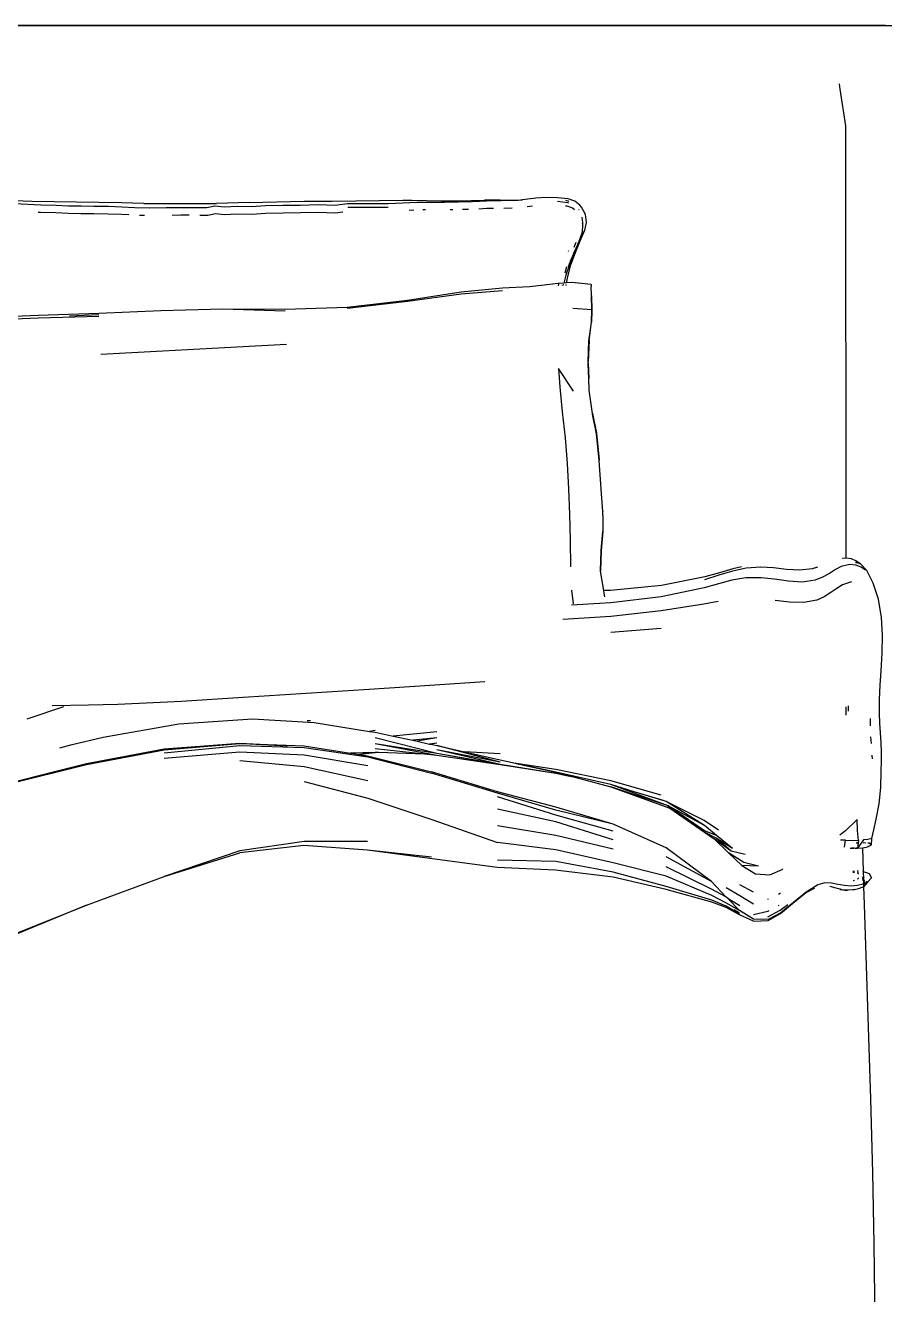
# Model space of a CAD drawing. Header units: millimetres. Extents: x -41292 to 298682, y -22072 to 33155.
# Drawn here: x 25744 to 26438, y -9526 to -8499 of the extents above; entities that cross this region are included whole.
import ezdxf

# ---------------------------------------------------------------- set-up
doc = ezdxf.new("R2010")
doc.units = ezdxf.units.MM
doc.layers.add('벽1', color=2, linetype='Continuous')

# ---------------------------------------------------------------- blocks, each defined once
blk = doc.blocks.new('rmfnasesx')
for p, q in [((53902.4, 7013), (52813.4, 7013)), ((53864.9, 6965.6), (53865.6, 6961.5)), ((53865.6, 6961.5), (53870.2, 6931.6)), ((53870.2, 6931.6), (53870.3, 6582)), ((53212.1, 6870.5), (53198.2, 6871)), ((53432.4, 6870.8), (53454.9, 6870.9)), ((53454.9, 6870.9), (53512.1, 6871.7)), ((53512.1, 6871.7), (53519.3, 6871.6)), ((53519.3, 6871.6), (53543.1, 6871.1)), ((53543.1, 6871.1), (53556.7, 6871.1)), ((53556.7, 6871.1), (53578.2, 6871.6)), ((53579.8, 6870.9), (53568.5, 6870.2)), ((53590.9, 6871.6), (53578.2, 6871.6)), ((53591.5, 6871), (53579.8, 6870.9)), ((53590.9, 6871.6), (53603.5, 6871.7)), ((53605.4, 6871.4), (53591.5, 6871)), ((53603.5, 6871.7), (53608.8, 6871.9)), ((53608.8, 6871.9), (53605.4, 6871.4)), ((53619.8, 6873.3), (53608.8, 6871.9)), ((53628.1, 6873.8), (53619.8, 6873.3)), ((53637.1, 6873.6), (53628.1, 6873.8)), ((53645.9, 6872.6), (53637.1, 6873.6)), ((53643.6, 6871.7), (53646.3, 6870.9)), ((53651.3, 6870.8), (53645.9, 6872.6)), ((53219.3, 6867.6), (53198, 6868.6)), ((53266.4, 6869.8), (53212.1, 6870.5)), ((53217.2, 6861.8), (53219.1, 6861.8)), ((53219.1, 6861.8), (53231.6, 6861.5)), ((53231.8, 6867.3), (53219.3, 6867.6)), ((53231.6, 6861.5), (53241.5, 6861)), ((53241.7, 6866.8), (53231.8, 6867.3)), ((53241.5, 6861), (53251.8, 6860.7)), ((53251.9, 6866.6), (53241.7, 6866.8)), ((53251.8, 6860.7), (53262.3, 6860.7)), ((53262.3, 6866.5), (53251.9, 6866.6)), ((53274, 6866.4), (53262.3, 6866.5)), ((53262.3, 6860.7), (53273.9, 6860.6)), ((53284.9, 6869.4), (53266.4, 6869.8)), ((53273.9, 6860.6), (53284.5, 6860.2)), ((53284.8, 6866), (53274, 6866.4)), ((53295.5, 6865.4), (53284.8, 6866)), ((53302.6, 6868.8), (53284.9, 6869.4)), ((53307.4, 6865.2), (53295.5, 6865.4)), ((53302.6, 6868.8), (53361.5, 6869)), ((53320.6, 6865.3), (53307.4, 6865.2)), ((53332.5, 6865.5), (53320.6, 6865.3)), ((53344.6, 6865.4), (53332.5, 6865.5)), ((53353.7, 6865.3), (53344.6, 6865.4)), ((53360.2, 6866.8), (53353.7, 6865.3)), ((53354.4, 6859.5), (53360.5, 6860.9)), ((53368, 6865.8), (53360.2, 6866.8)), ((53360.5, 6860.9), (53367.8, 6860)), ((53387.9, 6869.7), (53361.5, 6869)), ((53378.2, 6866.4), (53368, 6865.8)), ((53389.7, 6866.1), (53378.2, 6866.4)), ((53387.9, 6869.7), (53432.4, 6870.8)), ((53401.1, 6866.9), (53389.7, 6866.1)), ((53389.9, 6860.2), (53401.4, 6861.1)), ((53415.2, 6867.3), (53401.1, 6866.9)), ((53401.4, 6861.1), (53415.3, 6861.4)), ((53429.2, 6867.4), (53415.2, 6867.3)), ((53415.3, 6861.4), (53429.3, 6861.5)), ((53444, 6867.7), (53429.2, 6867.4)), ((53429.3, 6861.5), (53444, 6861.9)), ((53457, 6867.2), (53444, 6867.7)), ((53444, 6861.9), (53457.3, 6861.4)), ((53467.3, 6868.6), (53457, 6867.2)), ((53457.3, 6861.4), (53463.6, 6862.2)), ((53487.8, 6868.5), (53467.3, 6868.6)), ((53487.8, 6865.6), (53467.5, 6865.7)), ((53500.3, 6868.6), (53487.8, 6868.5)), ((53500.3, 6865.7), (53487.8, 6865.6)), ((53523.8, 6869.7), (53500.3, 6868.6)), ((53517.1, 6863.5), (53521.1, 6863.7)), ((53534.8, 6869.7), (53523.8, 6869.7)), ((53528.4, 6863.9), (53530.4, 6863.9)), ((53545.9, 6869.7), (53534.8, 6869.7)), ((53557.2, 6869.9), (53545.9, 6869.7)), ((53550.4, 6864), (53552.5, 6864)), ((53568.5, 6870.2), (53557.2, 6869.9)), ((53560.4, 6864.2), (53565.2, 6864.3)), ((53573.6, 6864.7), (53580, 6865.1)), ((53580, 6865.1), (53585.3, 6865.1)), ((53593.8, 6865.2), (53600.4, 6865.4)), ((53612.7, 6866.5), (53616.9, 6867)), ((53637.2, 6870.7), (53645.3, 6869.7)), ((53643.7, 6867), (53644.8, 6866.9)), ((53644.8, 6866.9), (53649.3, 6865.4)), ((53645.3, 6869.7), (53646.1, 6869.5)), ((53649.3, 6865.4), (53650.9, 6864.1)), ((53655.3, 6867.6), (53651.3, 6870.8)), ((53651.3, 6864.3), (53651.3, 6864.4)), ((53654.8, 6863.5), (53654.5, 6864.1)), ((53654.8, 6863.5), (53654.5, 6864.1)), ((53656.5, 6866), (53655.3, 6867.6)), ((53659.8, 6860), (53656.5, 6866)), ((53284.5, 6860.2), (53290.6, 6859.9)), ((53299.2, 6859.5), (53303.2, 6859.4)), ((53325.6, 6859.5), (53332.5, 6859.7)), ((53332.5, 6859.7), (53339.3, 6859.6)), ((53347.9, 6859.5), (53354.4, 6859.5)), ((53367.8, 6860), (53378.2, 6860.5)), ((53378.2, 6860.5), (53389.9, 6860.2)), ((53657.8, 6853.6), (53657.2, 6857.7)), ((53657.8, 6853.6), (53657.2, 6857.7)), ((53657.5, 6852.5), (53657.8, 6853.6)), ((53657.5, 6846.4), (53657.6, 6850.8)), ((53657.6, 6850.8), (53657.8, 6853.6)), ((53659.2, 6847.3), (53660.7, 6853.5)), ((53660.7, 6853.5), (53659.8, 6860)), ((53657.5, 6846.4), (53655.1, 6839.4)), ((53655.5, 6838.7), (53659.2, 6847.3)), ((53646.1, 6830.3), (53646.3, 6830.9)), ((53646.8, 6819.6), (53650.9, 6830)), ((53650.9, 6830), (53648.6, 6824.4)), ((53651.9, 6837.4), (53650.3, 6833.4)), ((53653, 6834.8), (53650.9, 6830)), ((53651.8, 6829.3), (53655.5, 6838.7)), ((53655.1, 6839.4), (53653, 6834.8)), ((53646.8, 6819.6), (53644, 6811)), ((53646, 6817.8), (53648.6, 6824.4)), ((53648.1, 6819.3), (53651.8, 6829.3)), ((53644, 6811), (53642.4, 6804.5)), ((53643.3, 6812.8), (53644.7, 6817.8)), ((53644.5, 6804.7), (53645.7, 6811)), ((53645.7, 6811), (53648.1, 6819.3)), ((53592.6, 6800.4), (53559.3, 6797.1)), ((53614.5, 6801.5), (53592.6, 6800.4)), ((53626.3, 6802.7), (53614.5, 6801.5)), ((53635.4, 6804), (53626.3, 6802.7)), ((53638.4, 6804.2), (53635.4, 6804)), ((53638.1, 6802.2), (53638.3, 6803.4)), ((53638.3, 6803.4), (53638.4, 6803.8)), ((53638.4, 6804.2), (53638.6, 6805)), ((53642.4, 6804.5), (53638.4, 6804.2)), ((53641.1, 6802.6), (53641.2, 6802.8)), ((53641.9, 6802.4), (53642.1, 6803.5)), ((53644.5, 6804.7), (53642.4, 6804.5)), ((53644.1, 6802.8), (53644.2, 6803.3)), ((53644.1, 6802.6), (53644.1, 6802.8)), ((53648.9, 6805), (53644.5, 6804.7)), ((53664.3, 6803.4), (53648.9, 6805)), ((53664.3, 6803.4), (53664.4, 6801.6)), ((53664.4, 6801.4), (53664.4, 6801.6)), ((53664.6, 6794.6), (53664.4, 6801.4)), ((53516, 6790.5), (53467.2, 6784.7)), ((53516, 6789.5), (53467.2, 6783.9)), ((53559.3, 6797.1), (53516, 6790.5)), ((53559.3, 6795.4), (53516, 6789.5)), ((53592.6, 6798.2), (53559.3, 6795.4)), ((53664.6, 6794.3), (53664.6, 6794.6)), ((53664.6, 6794.3), (53665, 6782.3)), ((53664.9, 6782.9), (53664.6, 6794.3)), ((53266.3, 6779.9), (53217.3, 6778.3)), ((53266.4, 6778.8), (53242.5, 6777.8)), ((53316.3, 6782), (53266.3, 6779.9)), ((53366.5, 6783.4), (53316.3, 6782)), ((53416.9, 6781.8), (53366.5, 6783.4)), ((53416.9, 6783.2), (53366.5, 6783.4)), ((53467.2, 6784.7), (53416.9, 6783.2)), ((53664.9, 6782.9), (53649.5, 6784)), ((53664.7, 6772.9), (53664.9, 6782.9)), ((53665, 6782.3), (53664.8, 6772.9)), ((53217.3, 6778.3), (53173, 6776.3)), ((53217.4, 6776), (53173.1, 6774.2)), ((53266.4, 6777.4), (53217.4, 6776)), ((53662.8, 6758.1), (53664.8, 6772.9)), ((53663.8, 6767), (53664.7, 6772.9)), ((53662.8, 6758.1), (53662.1, 6740.8)), ((53662.6, 6757.7), (53663.8, 6767)), ((53318, 6749.3), (53268, 6746.7)), ((53368, 6752.1), (53318, 6749.3)), ((53418, 6754.7), (53368, 6752.1)), ((53662.1, 6740.8), (53662.6, 6757.7)), ((53662, 6738.9), (53662.1, 6739.8)), ((53662.5, 6727.3), (53662, 6738.9)), ((53662.1, 6739.8), (53662.1, 6740.8)), ((53662.1, 6739.8), (53662.5, 6727.3)), ((53637.9, 6735.3), (53639, 6720.6)), ((53650.2, 6717.1), (53637.9, 6735.3)), ((53662.8, 6717.8), (53662.5, 6727.3)), ((53639, 6720.6), (53641, 6700.3)), ((53665.4, 6699), (53662.8, 6717.8)), ((53641, 6700.3), (53643.3, 6679.4)), ((53665.4, 6699), (53668.6, 6683)), ((53665.5, 6698.5), (53665.4, 6699)), ((53668.6, 6682.6), (53665.5, 6698.5)), ((53643.3, 6679.4), (53645, 6658.6)), ((53668.6, 6683), (53671, 6661.1)), ((53671, 6661.1), (53668.6, 6682.6)), ((53645, 6658.6), (53646.2, 6638)), ((53671, 6660.6), (53671, 6661.1)), ((53672.6, 6638.3), (53671, 6660.6)), ((53646.2, 6638), (53647, 6617.5)), ((53672.6, 6637.6), (53672.6, 6638.3)), ((53673.9, 6619.7), (53672.6, 6637.6)), ((53647, 6617.5), (53647.4, 6596.5)), ((53673.9, 6619.7), (53673.9, 6619.4)), ((53673.9, 6619.3), (53673.9, 6619.4)), ((53673.9, 6616.4), (53673.9, 6619.3)), ((53673.9, 6616.4), (53673.9, 6604.3)), ((53673.9, 6604.3), (53673.9, 6603.4)), ((53647.4, 6596.5), (53647.8, 6575)), ((53672.4, 6588.1), (53673.9, 6603.4)), ((53673.9, 6603.4), (53672.5, 6588)), ((53672, 6571.8), (53672.4, 6588.1)), ((53672.5, 6588), (53672, 6571.4)), ((53779.1, 6573.4), (53768.1, 6570.1)), ((53789.7, 6573.8), (53778.6, 6571.4)), ((53785.9, 6575), (53779.1, 6573.4)), ((53801.6, 6574.7), (53789.7, 6573.8)), ((53811.8, 6574), (53801.6, 6574.7)), ((53822.5, 6572.8), (53811.8, 6574)), ((53843.2, 6573.2), (53833.1, 6572.3)), ((53847.5, 6574.5), (53843.2, 6573.2)), ((53866.7, 6575.2), (53862.1, 6572.7)), ((53873.2, 6576.9), (53866.7, 6575.2)), ((53870.3, 6582), (53867.4, 6581.6)), ((53875, 6581.3), (53870.3, 6582)), ((53878.5, 6576.3), (53873.2, 6576.9)), ((53878.5, 6579.7), (53875, 6581.3)), ((53880.8, 6578.1), (53878.5, 6579.7)), ((53878.9, 6578.5), (53878.5, 6578.7)), ((53878.9, 6578.5), (53878.5, 6578.6)), ((53882.3, 6577.2), (53878.5, 6578.5)), ((53878.5, 6578.5), (53881, 6577.8)), ((53882.7, 6574.5), (53878.5, 6576.3)), ((53880.8, 6578.1), (53878.9, 6578.5)), ((53881, 6577.8), (53878.9, 6578.5)), ((53882.3, 6577.2), (53880.8, 6578.1)), ((53881, 6577.8), (53882.3, 6577.2)), ((53887.4, 6571.8), (53882.3, 6577.2)), ((53885.5, 6572.8), (53882.7, 6574.5)), ((53672, 6571.4), (53672, 6571.8)), ((53674.6, 6555.6), (53672, 6571.4)), ((53756.3, 6566.7), (53721.2, 6559.9)), ((53767.6, 6568.1), (53756.1, 6564.5)), ((53768.1, 6570.1), (53756.3, 6566.7)), ((53778.2, 6564.1), (53767.3, 6561.2)), ((53778.6, 6571.4), (53767.6, 6568.1)), ((53789.5, 6566), (53778.2, 6564.1)), ((53801.8, 6566.1), (53789.5, 6566)), ((53812.6, 6564.8), (53801.8, 6566.1)), ((53823.9, 6563.3), (53812.6, 6564.8)), ((53833.1, 6572.3), (53822.5, 6572.8)), ((53835.1, 6562.6), (53823.9, 6563.3)), ((53845.6, 6564.1), (53835.1, 6562.6)), ((53851.6, 6566.5), (53845.6, 6564.1)), ((53857.1, 6569.6), (53851.6, 6566.5)), ((53862.1, 6572.7), (53857.1, 6569.6)), ((53874.9, 6562.8), (53867.7, 6560.3)), ((53887.4, 6571.8), (53885.5, 6572.8)), ((53892.6, 6561.7), (53887.4, 6571.8)), ((53648.6, 6556), (53649.9, 6545)), ((53680, 6555.8), (53674.6, 6555.5)), ((53680, 6555.8), (53674.6, 6555.6)), ((53674.6, 6555.5), (53674.6, 6555.6)), ((53674.7, 6555.1), (53674.6, 6555.5)), ((53675.5, 6550.5), (53674.7, 6555.1)), ((53680.1, 6555.8), (53680, 6555.8)), ((53721.2, 6559.9), (53680.1, 6555.8)), ((53755.8, 6557.9), (53721.1, 6550.7)), ((53767.3, 6561.2), (53755.8, 6557.9)), ((53858.2, 6554), (53852.8, 6550.6)), ((53863.1, 6557.4), (53858.2, 6554)), ((53867.7, 6560.3), (53863.1, 6557.4)), ((53896.7, 6548.7), (53892.6, 6561.7)), ((53680.3, 6545.8), (53648.5, 6543.9)), ((53721.1, 6550.7), (53680.3, 6545.8)), ((53755.6, 6544.7), (53721.1, 6539.3)), ((53767, 6546.8), (53755.6, 6544.7)), ((53824.8, 6546.2), (53813.1, 6547.6)), ((53836.4, 6546), (53824.8, 6546.2)), ((53846.9, 6547.9), (53836.4, 6546)), ((53852.8, 6550.6), (53846.9, 6547.9)), ((53899.2, 6533.8), (53896.7, 6548.7)), ((53680.3, 6534.8), (53641.4, 6532.4)), ((53721.1, 6539.3), (53680.3, 6534.8)), ((53900, 6519.5), (53899.2, 6533.8)), ((53721.1, 6525.1), (53680.3, 6521.8)), ((53899.8, 6505), (53900, 6519.5)), ((53899, 6490.8), (53899.8, 6505)), ((53578.4, 6481.7), (53538.1, 6479.1)), ((53898.1, 6479), (53899, 6490.8)), ((53485, 6475.5), (53383.1, 6469.1)), ((53538.1, 6479.1), (53485, 6475.5)), ((53897.5, 6467.5), (53898.1, 6479)), ((53237.6, 6461.7), (53208, 6451.7)), ((53257.9, 6463), (53228.6, 6462.3)), ((53281.7, 6463.6), (53257.9, 6463)), ((53333.2, 6466), (53281.7, 6463.6)), ((53383.1, 6469.1), (53333.2, 6466)), ((53870.3, 6461.7), (53870.3, 6454.9)), ((53872.6, 6458), (53872.5, 6462.5)), ((53897.5, 6456.1), (53897.5, 6467.5)), ((53331, 6447.9), (53390.6, 6451.9)), ((53390.6, 6451.9), (53440.4, 6448.8)), ((53436.6, 6450.2), (53434.7, 6450.3)), ((53437.5, 6450.3), (53436.6, 6450.2)), ((53890.3, 6447.1), (53890.2, 6452.2)), ((53897.9, 6448.4), (53897.5, 6456.1)), ((53269.9, 6437.1), (53331, 6447.9)), ((53440.4, 6448.8), (53485.2, 6441.7)), ((53489.7, 6442.5), (53485.2, 6441.7)), ((53485.2, 6441.7), (53489.7, 6441)), ((53489.7, 6441), (53504.3, 6437.9)), ((53539.5, 6441.5), (53504.3, 6437.9)), ((53890.3, 6446.3), (53890.3, 6447.1)), ((53898.5, 6440.6), (53897.9, 6448.4)), ((53899, 6432.6), (53898.5, 6440.6)), ((53234.6, 6428.5), (53244.7, 6431)), ((53244.7, 6431), (53269.9, 6437.1)), ((53319.1, 6427.5), (53380.3, 6432.2)), ((53319.1, 6426.8), (53380.4, 6432)), ((53319.1, 6424.5), (53380.4, 6430.2)), ((53380.3, 6432.2), (53388.3, 6431.7)), ((53417.8, 6430), (53380.4, 6432)), ((53380.4, 6432), (53388.3, 6431.7)), ((53380.4, 6430.2), (53432.3, 6428.7)), ((53388.3, 6431.7), (53432.3, 6430)), ((53388.3, 6431.7), (53417.8, 6430)), ((53417.8, 6430), (53418.5, 6430)), ((53432.3, 6430), (53469.9, 6424.2)), ((53539.5, 6423.8), (53489.7, 6436.4)), ((53539.5, 6422.1), (53489.7, 6431.7)), ((53539.5, 6423.8), (53489.7, 6431.7)), ((53504.3, 6437.9), (53520.1, 6434.5)), ((53539.5, 6436.5), (53520.1, 6434.5)), ((53520.1, 6434.5), (53523.8, 6433.7)), ((53539.5, 6436.5), (53523.8, 6433.7)), ((53523.8, 6433.7), (53533.7, 6431.5)), ((53539.5, 6432.1), (53533.7, 6431.5)), ((53533.7, 6431.5), (53534.7, 6431.3)), ((53539.5, 6432.1), (53534.7, 6431.3)), ((53534.7, 6431.3), (53539.6, 6430.3)), ((53590.7, 6416.8), (53539.6, 6430.3)), ((53539.6, 6430.3), (53561.9, 6425.2)), ((53891, 6432), (53890.7, 6437.4)), ((53899.2, 6425.2), (53899, 6432.6)), ((53256.2, 6415.8), (53319.1, 6427.5)), ((53256.3, 6415), (53319.1, 6426.8)), ((53319.2, 6420.1), (53380.4, 6425.2)), ((53380.4, 6425.2), (53432.3, 6422.8)), ((53432.3, 6428.7), (53483.7, 6421.1)), ((53432.3, 6422.8), (53483.7, 6414.1)), ((53489.7, 6424.7), (53469.9, 6424.2)), ((53469.9, 6424.2), (53470.6, 6424.1)), ((53489.7, 6424.5), (53470.6, 6424.1)), ((53470.6, 6424.1), (53477, 6423.1)), ((53489.7, 6424.5), (53477, 6423.1)), ((53477, 6423.1), (53483.6, 6422)), ((53483.6, 6422), (53535.4, 6409)), ((53483.7, 6421.1), (53535.4, 6407.8)), ((53529.5, 6423.2), (53489.7, 6427.7)), ((53490.8, 6424.7), (53489.7, 6424.5)), ((53490.8, 6424.7), (53489.7, 6424.7)), ((53492.5, 6424.6), (53489.7, 6424.5)), ((53492.5, 6424.6), (53490.8, 6424.7)), ((53529.5, 6423.2), (53492.5, 6424.6)), ((53539.5, 6422.1), (53529.5, 6423.2)), ((53590.7, 6416.8), (53539.5, 6426.8)), ((53590.7, 6415), (53539.5, 6426.8)), ((53590.7, 6415), (53539.5, 6423.8)), ((53590.7, 6414.8), (53539.5, 6423.8)), ((53590.7, 6414.8), (53539.5, 6422.1)), ((53590.7, 6423.7), (53561.9, 6425.2)), ((53561.9, 6425.2), (53590.8, 6418.7)), ((53891.7, 6422.1), (53891.7, 6422.6)), ((53891.9, 6419.4), (53891.7, 6422.1)), ((53899.1, 6417.6), (53899.2, 6425.2)), ((53192.3, 6399), (53256.3, 6415)), ((53192.3, 6399.5), (53231.4, 6409.5)), ((53231.4, 6409.5), (53256.2, 6415.8)), ((53380.4, 6418.1), (53432.4, 6413.3)), ((53432.4, 6413.3), (53483.8, 6402.1)), ((53588.6, 6392.7), (53535.4, 6409)), ((53635.9, 6407.6), (53590.7, 6415)), ((53635.9, 6407.6), (53590.7, 6414.8)), ((53590.8, 6418.7), (53603.1, 6415.9)), ((53603.7, 6415.8), (53603.1, 6415.9)), ((53635.9, 6411), (53603.7, 6415.8)), ((53603.7, 6415.8), (53635.9, 6408.8)), ((53635.9, 6408.7), (53603.7, 6415.8)), ((53680.2, 6401.8), (53635.9, 6411)), ((53680.2, 6398.7), (53635.9, 6408.8)), ((53635.9, 6408.8), (53654.2, 6403.9)), ((53898.6, 6396.4), (53899, 6409.6)), ((53899, 6409.6), (53899.1, 6417.6)), ((53432.4, 6401.3), (53483.8, 6387.8)), ((53588.6, 6391.8), (53535.4, 6407.8)), ((53644.4, 6405.9), (53635.9, 6407.6)), ((53644.4, 6405.9), (53635.9, 6407.6)), ((53654.2, 6403.9), (53644.4, 6405.9)), ((53654.2, 6403.9), (53680.2, 6396.9)), ((53721, 6390.2), (53680.2, 6401.8)), ((53726.8, 6381.4), (53680.2, 6398.7)), ((53699.3, 6392.9), (53680.2, 6398.7)), ((53635.8, 6380.5), (53588.6, 6392.7)), ((53635.9, 6378.1), (53588.6, 6391.8)), ((53635.9, 6374), (53588.6, 6388.9)), ((53680.2, 6396.9), (53728, 6379.6)), ((53726.8, 6381.4), (53680.2, 6396.9)), ((53721, 6386.4), (53699.3, 6392.9)), ((53721.5, 6386.2), (53699.3, 6392.9)), ((53897.4, 6383.1), (53898.6, 6396.4)), ((53483.8, 6387.8), (53535.5, 6370.4)), ((53635.9, 6368.6), (53588.6, 6378.9)), ((53682.3, 6366.7), (53635.8, 6380.5)), ((53682.3, 6366.7), (53635.9, 6378.1)), ((53721.5, 6386.2), (53721, 6386.4)), ((53725, 6385.1), (53721, 6386.4)), ((53725, 6385.1), (53721.5, 6386.2)), ((53756, 6365.5), (53725, 6385.1)), ((53755.9, 6369.7), (53725, 6385.1)), ((53728, 6379.6), (53726.8, 6381.4)), ((53756, 6361.3), (53726.8, 6381.4)), ((53756, 6365.5), (53726.8, 6381.4)), ((53728, 6379.6), (53756.1, 6360.3)), ((53894.8, 6370.7), (53897.4, 6383.1)), ((53535.5, 6370.4), (53588.6, 6351.7)), ((53682.3, 6361.1), (53635.9, 6374)), ((53682.3, 6354), (53635.9, 6368.6)), ((53767.5, 6361.9), (53755.9, 6369.7)), ((53879.6, 6370.4), (53870.1, 6361.2)), ((53879.8, 6361.5), (53879.6, 6370.4)), ((53893.1, 6362.1), (53894.8, 6370.7)), ((53635.9, 6357.4), (53588.7, 6365.4)), ((53682.3, 6346.5), (53635.9, 6357.4)), ((53725.1, 6347.5), (53682.3, 6366.7)), ((53765.9, 6357.4), (53756, 6365.5)), ((53765.9, 6357.4), (53756, 6361.3)), ((53756.1, 6360.3), (53764, 6354.8)), ((53765.4, 6355.4), (53756.1, 6360.3)), ((53778.6, 6346.9), (53765.9, 6357.4)), ((53866.8, 6358.7), (53865.6, 6357.8)), ((53870.1, 6361.2), (53866.8, 6358.7)), ((53880.6, 6353.4), (53879.8, 6361.5)), ((53891.5, 6355.1), (53893.1, 6362.1)), ((53432.1, 6349.3), (53380.2, 6343.4)), ((53432.2, 6352.6), (53380.3, 6345.2)), ((53483.5, 6345.7), (53432.1, 6349.3)), ((53483.6, 6352.6), (53432.2, 6352.6)), ((53635.8, 6346), (53588.6, 6351.7)), ((53761.8, 6320.2), (53725.1, 6347.5)), ((53764, 6354.8), (53775.4, 6343.5)), ((53777.5, 6344.7), (53764, 6354.8)), ((53778.6, 6346.9), (53765.4, 6355.4)), ((53777.5, 6344.7), (53765.4, 6355.4)), ((53866.7, 6353.8), (53866, 6353.8)), ((53870.1, 6353.8), (53866.7, 6353.8)), ((53869.3, 6348), (53870.1, 6353.8)), ((53870.1, 6353.8), (53880.6, 6353.4)), ((53874, 6347.3), (53874.8, 6347.2)), ((53874.8, 6347.2), (53877.3, 6347.2)), ((53877.3, 6347.3), (53875.1, 6347.5)), ((53877.8, 6347.2), (53879.9, 6347.2)), ((53880.3, 6351.4), (53878.6, 6351.3)), ((53879.9, 6347.2), (53878.7, 6347.3)), ((53879.5, 6352), (53880.3, 6351.9)), ((53884.6, 6353.9), (53879.9, 6347.2)), ((53880.6, 6353.4), (53879.9, 6347.2)), ((53879.9, 6347.2), (53883.9, 6347.6)), ((53883.9, 6347.6), (53884.4, 6347.6)), ((53883.9, 6347.6), (53884.4, 6328.4)), ((53884.4, 6347.6), (53888, 6348.3)), ((53886.5, 6351.3), (53884.5, 6351.5)), ((53888.2, 6354.3), (53884.6, 6353.9)), ((53888, 6348.3), (53891.1, 6349.9)), ((53889.1, 6351.2), (53888.1, 6351.3)), ((53891.5, 6355.1), (53888.2, 6354.3)), ((53891.1, 6349.9), (53889.1, 6351.2)), ((53891.1, 6349.9), (53891.5, 6355.1)), ((53380.3, 6345.2), (53319, 6324.4)), ((53319, 6324.4), (53380.2, 6343.4)), ((53535.4, 6340), (53483.5, 6345.7)), ((53588.5, 6331.7), (53483.5, 6345.7)), ((53635.8, 6336.5), (53588.6, 6337.5)), ((53682.2, 6335.4), (53635.8, 6346)), ((53761.8, 6320.2), (53725.2, 6340.2)), ((53788, 6335.6), (53775.4, 6343.5)), ((53775.4, 6343.5), (53786.2, 6333.2)), ((53788.9, 6342.1), (53777.5, 6344.7)), ((53635.7, 6329.5), (53588.5, 6331.7)), ((53682.1, 6323.9), (53635.7, 6329.5)), ((53682.2, 6327.7), (53635.8, 6336.5)), ((53725.2, 6324.7), (53682.2, 6335.4)), ((53725.1, 6316.3), (53682.2, 6327.7)), ((53761.8, 6314.1), (53725.2, 6332.1)), ((53786.2, 6333.2), (53797.2, 6326.5)), ((53799.8, 6332.6), (53786.2, 6333.2)), ((53799.8, 6332.6), (53788, 6335.6)), ((53809, 6325.7), (53818.9, 6330.1)), ((53818.9, 6330.1), (53819.4, 6330.5)), ((53876.1, 6328.7), (53877.5, 6328.7)), ((53877.5, 6327.7), (53876.1, 6327.9)), ((53876.1, 6327.7), (53877.5, 6327.6)), ((53877.5, 6327.5), (53876.1, 6327.6)), ((53879.6, 6328.8), (53880.7, 6328.8)), ((53880.7, 6327.1), (53879.7, 6327.8)), ((53880.2, 6327.3), (53879.7, 6327.4)), ((53880.2, 6327.3), (53879.7, 6327.3)), ((53880.7, 6326.2), (53879.7, 6326.8)), ((53883.8, 6328.6), (53884.4, 6328.4)), ((53884.4, 6328.4), (53889.1, 6326.7)), ((53884.4, 6328.4), (53884.6, 6322.5)), ((53889.1, 6326.7), (53891.2, 6323.3)), ((53256.3, 6301), (53319, 6324.4)), ((53725, 6313.7), (53682.1, 6323.9)), ((53761.9, 6305.2), (53725.1, 6316.3)), ((53761.9, 6308.9), (53725.2, 6324.7)), ((53773.4, 6307.9), (53761.8, 6320.2)), ((53795.7, 6311.5), (53784.7, 6317.6)), ((53797.2, 6326.5), (53809, 6325.7)), ((53847.7, 6317.6), (53838.2, 6311.7)), ((53853.5, 6319.1), (53847.7, 6317.6)), ((53858.8, 6318.9), (53853.5, 6319.1)), ((53857.4, 6316.5), (53857.5, 6316.5)), ((53857.5, 6316.5), (53862.4, 6315.1)), ((53864, 6317.9), (53858.8, 6318.9)), ((53866, 6317.5), (53864, 6317.9)), ((53869, 6316.9), (53866, 6317.5)), ((53874.6, 6316.6), (53869, 6316.9)), ((53879.8, 6317.1), (53874.6, 6316.6)), ((53876.4, 6321.2), (53877.5, 6321.4)), ((53884.3, 6318.1), (53879.8, 6317.1)), ((53879.9, 6322.5), (53880.7, 6322.9)), ((53880.7, 6322.9), (53880.8, 6323)), ((53881.6, 6314.8), (53884.7, 6316.2)), ((53884.6, 6322.5), (53883.9, 6324)), ((53884.3, 6321.5), (53884, 6322.8)), ((53884.3, 6321.5), (53884, 6322.2)), ((53884, 6321.1), (53884.3, 6321.5)), ((53884.3, 6318.1), (53884.7, 6318.6)), ((53884.5, 6318.1), (53884.3, 6318.1)), ((53884.7, 6318.2), (53884.5, 6318.1)), ((53885.6, 6320), (53884.6, 6322.5)), ((53884.6, 6322.5), (53884.7, 6318.6)), ((53884.7, 6318.6), (53885.6, 6320)), ((53886.9, 6319.1), (53884.7, 6318.2)), ((53884.7, 6318.6), (53884.7, 6318.2)), ((53884.7, 6318.2), (53884.7, 6316.2)), ((53884.7, 6316.2), (53884.9, 6316.3)), ((53884.7, 6316.2), (53885.1, 6301.6)), ((53888, 6319.6), (53884.9, 6316.3)), ((53884.9, 6316.3), (53886.9, 6319.1)), ((53886.9, 6319.1), (53887.8, 6320.4)), ((53888, 6319.6), (53886.9, 6319.1)), ((53891.2, 6323.3), (53888, 6319.6)), ((53761.9, 6303.5), (53725, 6313.7)), ((53773.4, 6307.9), (53761.8, 6314.1)), ((53773.4, 6303.1), (53761.9, 6308.9)), ((53775.1, 6306.2), (53773.4, 6307.9)), ((53784.7, 6308.6), (53773.6, 6315.2)), ((53784.6, 6300.5), (53775.1, 6306.2)), ((53784.4, 6296.8), (53775.1, 6306.2)), ((53795.7, 6302), (53784.7, 6308.6)), ((53807.3, 6305.9), (53807.8, 6306.2)), ((53815.8, 6310.1), (53816.8, 6310.6)), ((53816.8, 6310.6), (53817.6, 6311)), ((53827.6, 6302.6), (53837.6, 6310.7)), ((53838.2, 6311.7), (53828, 6303.3)), ((53837.6, 6310.7), (53845.3, 6315.1)), ((53862.4, 6315.1), (53865.9, 6314.2)), ((53865.5, 6313.9), (53865.9, 6313.8)), ((53865.9, 6314.2), (53867.2, 6313.9)), ((53865.9, 6313.8), (53866.2, 6313.7)), ((53866.2, 6313.7), (53871.2, 6313.1)), ((53867.2, 6313.9), (53872.4, 6313.4)), ((53871.2, 6313.1), (53871.7, 6313.2)), ((53872.4, 6313.4), (53877.3, 6313.7)), ((53877.3, 6313.7), (53876, 6313.5)), ((53877.3, 6313.7), (53881.6, 6314.8)), ((53256.3, 6301), (53192.3, 6274.6)), ((53192.4, 6275.5), (53256.3, 6301)), ((53773.5, 6300.2), (53761.9, 6305.2)), ((53773.5, 6299.1), (53761.9, 6303.5)), ((53784.4, 6296.8), (53773.4, 6303.1)), ((53784.5, 6293.7), (53773.5, 6300.2)), ((53784.5, 6293.3), (53773.5, 6299.1)), ((53784.5, 6294.9), (53780.1, 6297.4)), ((53795.6, 6289.8), (53784.4, 6296.8)), ((53795.6, 6293.5), (53807.4, 6296.3)), ((53807.4, 6291.6), (53817.2, 6297.1)), ((53807.4, 6296.3), (53808, 6296.7)), ((53815.8, 6300.8), (53816.5, 6301.2)), ((53817.2, 6297.1), (53823.4, 6301.7)), ((53817.4, 6294.5), (53827.6, 6302.6)), ((53828, 6303.3), (53817.7, 6295)), ((53823.4, 6301.7), (53823.4, 6301.7)), ((53885.1, 6301.6), (53888.2, 6210.7)), ((53795.6, 6288.1), (53784.5, 6293.3)), ((53807.6, 6289.5), (53795.6, 6289.8)), ((53795.6, 6288.1), (53807.5, 6288.8)), ((53807.5, 6288.8), (53817.4, 6294.5)), ((53817.7, 6295), (53807.6, 6289.5)), ((53888.2, 6210.7), (53890.3, 6144.3)), ((53890.3, 6144.3), (53891.8, 6084.6)), ((53891.8, 6084.6), (53892.9, 6027)), ((53892.9, 6027), (53895, 5890.8))]:
    blk.add_line(p, q)

msp = doc.modelspace()

# ---------------------------------------------------------------- linework, layer by layer
at = {"layer": '벽1'}
msp.add_line((25344.67, -8499.42), (28034.67, -8499.42), dxfattribs=at)

# ---------------------------------------------------------------- block references
msp.add_blockref('rmfnasesx', (-27463.27, -15512.43))

doc.saveas('drawing.dxf')
